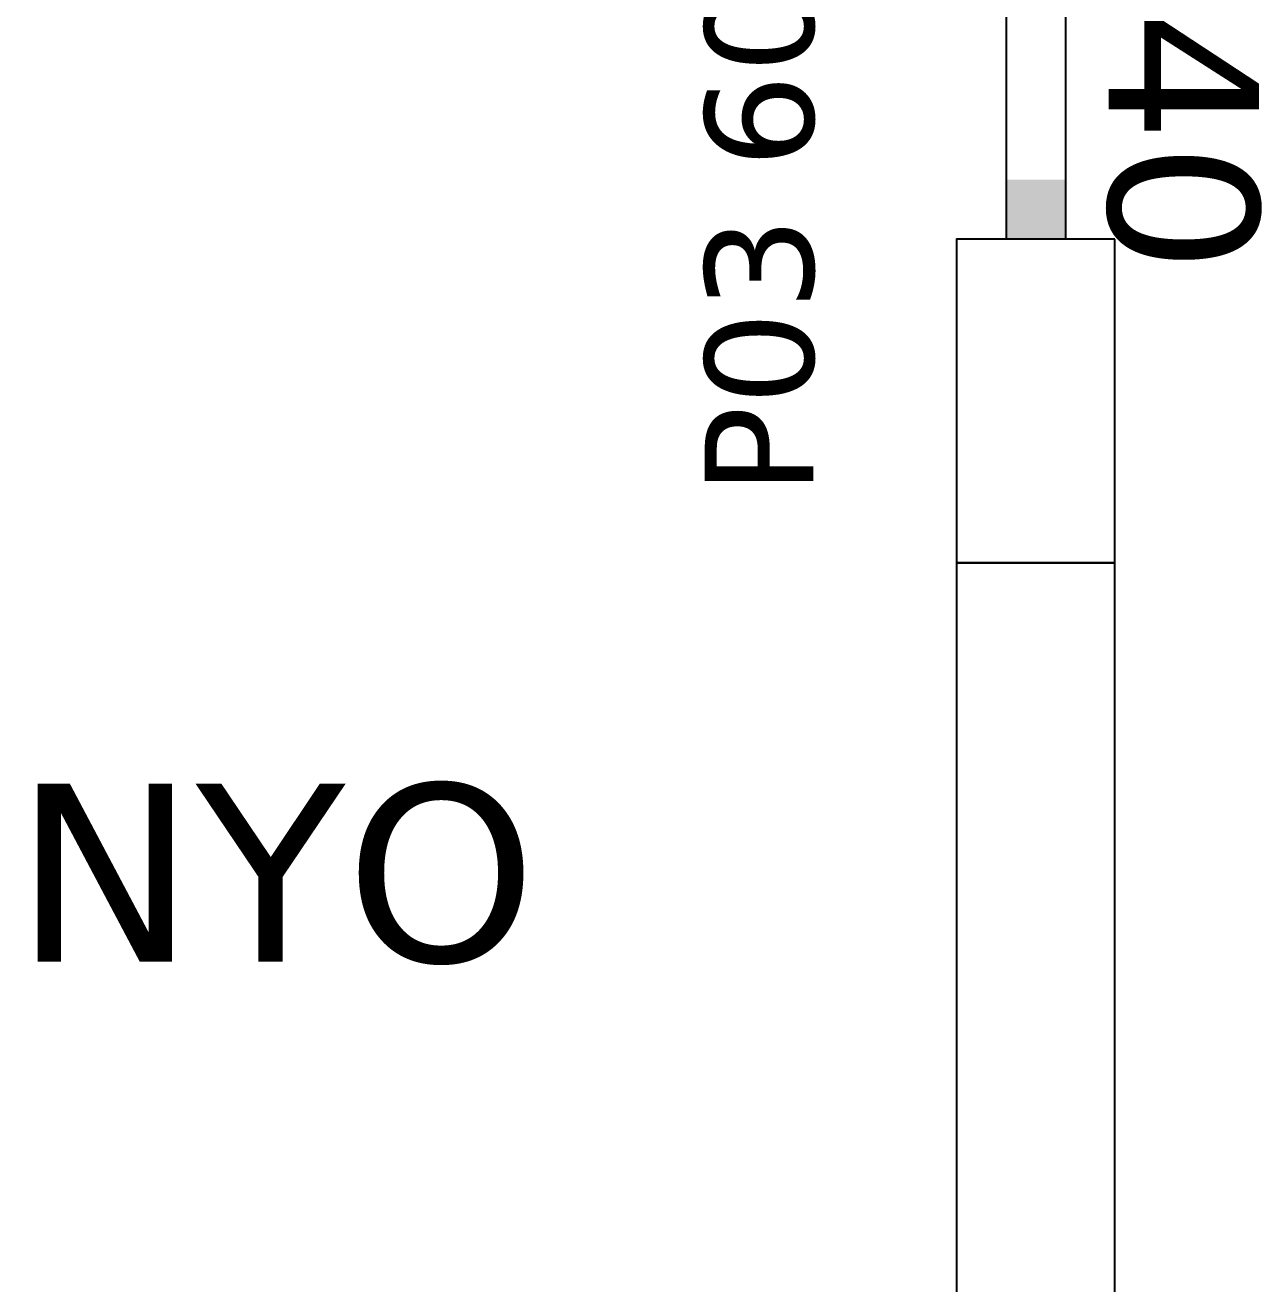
# Model space of a CAD drawing. Header units: centimetres. Extents: x -135 to 5290, y -1327 to 1388.
# Drawn here: x 3939.7 to 4064.9, y 437 to 564.4 of the extents above; entities that cross this region are included whole.
import ezdxf
from ezdxf.enums import TextEntityAlignment as Align

# ---------------------------------------------------------------- set-up
doc = ezdxf.new("R2010")
doc.units = ezdxf.units.CM
for name, color, linetype in [('MONTAJ_STANDART', 7, 'Continuous'), ('MONTAJ_YAZI', 4, 'Continuous'), ('PENCERE', 10, 'Continuous')]:
    doc.layers.add(name, color=color, linetype=linetype)
doc.styles.add('PORTMAN', font='DejaVuSans.ttf')
doc.styles.get("Standard").update_dxf_attribs({"font": 'DejaVuSans.ttf'})

# ---------------------------------------------------------------- blocks, each defined once
blk = doc.blocks.new('BOM_D09_1255p0_DIS_DOLU')
blk.add_lwpolyline([(0, 0), (16, 0), (16, 125.5), (0, 125.5)], close=True)
blk = doc.blocks.new('MNT_BOM_D09_1255p0_DIS_DOLU')
blk.add_blockref('BOM_D09_1255p0_DIS_DOLU', (0, 0))
blk = doc.blocks.new('kaynak-pencere-6040')
at = {"layer": 'PENCERE', "color": 1}
for p, q in [((53375.86, 7992.28), (53385.86, 7992.28)), ((53377.86, 7932.28), (53377.86, 7992.28)), ((53383.86, 7932.28), (53383.86, 7992.28)), ((53375.86, 7932.28), (53385.86, 7932.28))]:
    blk.add_line(p, q, dxfattribs=at)
for points in [[(53377.86, 7992.28), (53377.86, 7986.28), (53383.86, 7992.28), (53383.86, 7986.28)], [(53377.86, 7932.28), (53377.86, 7938.28), (53383.86, 7932.28), (53383.86, 7938.28)]]:
    blk.add_solid(points, dxfattribs=at)
at = {"layer": 'PENCERE', "color": 0, "lineweight": 25}
blk.add_text('60/40', height=15.217, rotation=90, dxfattribs=at).set_placement((53373.47, 7935.61))
blk = doc.blocks.new('BOM_P03_PENCERE_600x400')
at = {"layer": 'PENCERE'}
blk.add_blockref('kaynak-pencere-6040', (0, 0), dxfattribs=at)
blk = doc.blocks.new('BOM_D15_1255p0_DIS_P03')
for points in [[(0, 92.75), (16, 92.75), (16, 125.5), (0, 125.5)], [(0, 0), (16, 0), (16, 32.75), (0, 32.75)]]:
    blk.add_lwpolyline(points, close=True)
at = {"layer": 'PENCERE'}
blk.add_blockref('BOM_P03_PENCERE_600x400', (-53372.862, -7899.528), dxfattribs=at)
blk = doc.blocks.new('MNT_BOM_D15_1255p0_DIS_P03')
blk.add_blockref('BOM_D15_1255p0_DIS_P03', (0, 0))

msp = doc.modelspace()

# ---------------------------------------------------------------- block references
at = {"layer": 'MONTAJ_STANDART', "rotation": 180}
msp.add_blockref('MNT_BOM_D15_1255p0_DIS_P03', (4050, 635.5), dxfattribs=at)
at = {"layer": 'MONTAJ_STANDART'}
msp.add_blockref('MNT_BOM_D09_1255p0_DIS_DOLU', (4034, 384.5), dxfattribs=at)

# ---------------------------------------------------------------- texts
at = {"layer": 'MONTAJ_YAZI', "style": 'PORTMAN'}
msp.add_text('P03 60×40 cm', height=11, rotation=90, dxfattribs=at).set_placement((4014, 572.75), align=Align.MIDDLE_CENTER)
msp.add_text('BANYO', height=18, dxfattribs=at).set_placement((3948.125, 478.625), align=Align.MIDDLE_CENTER)

doc.saveas('drawing.dxf')
